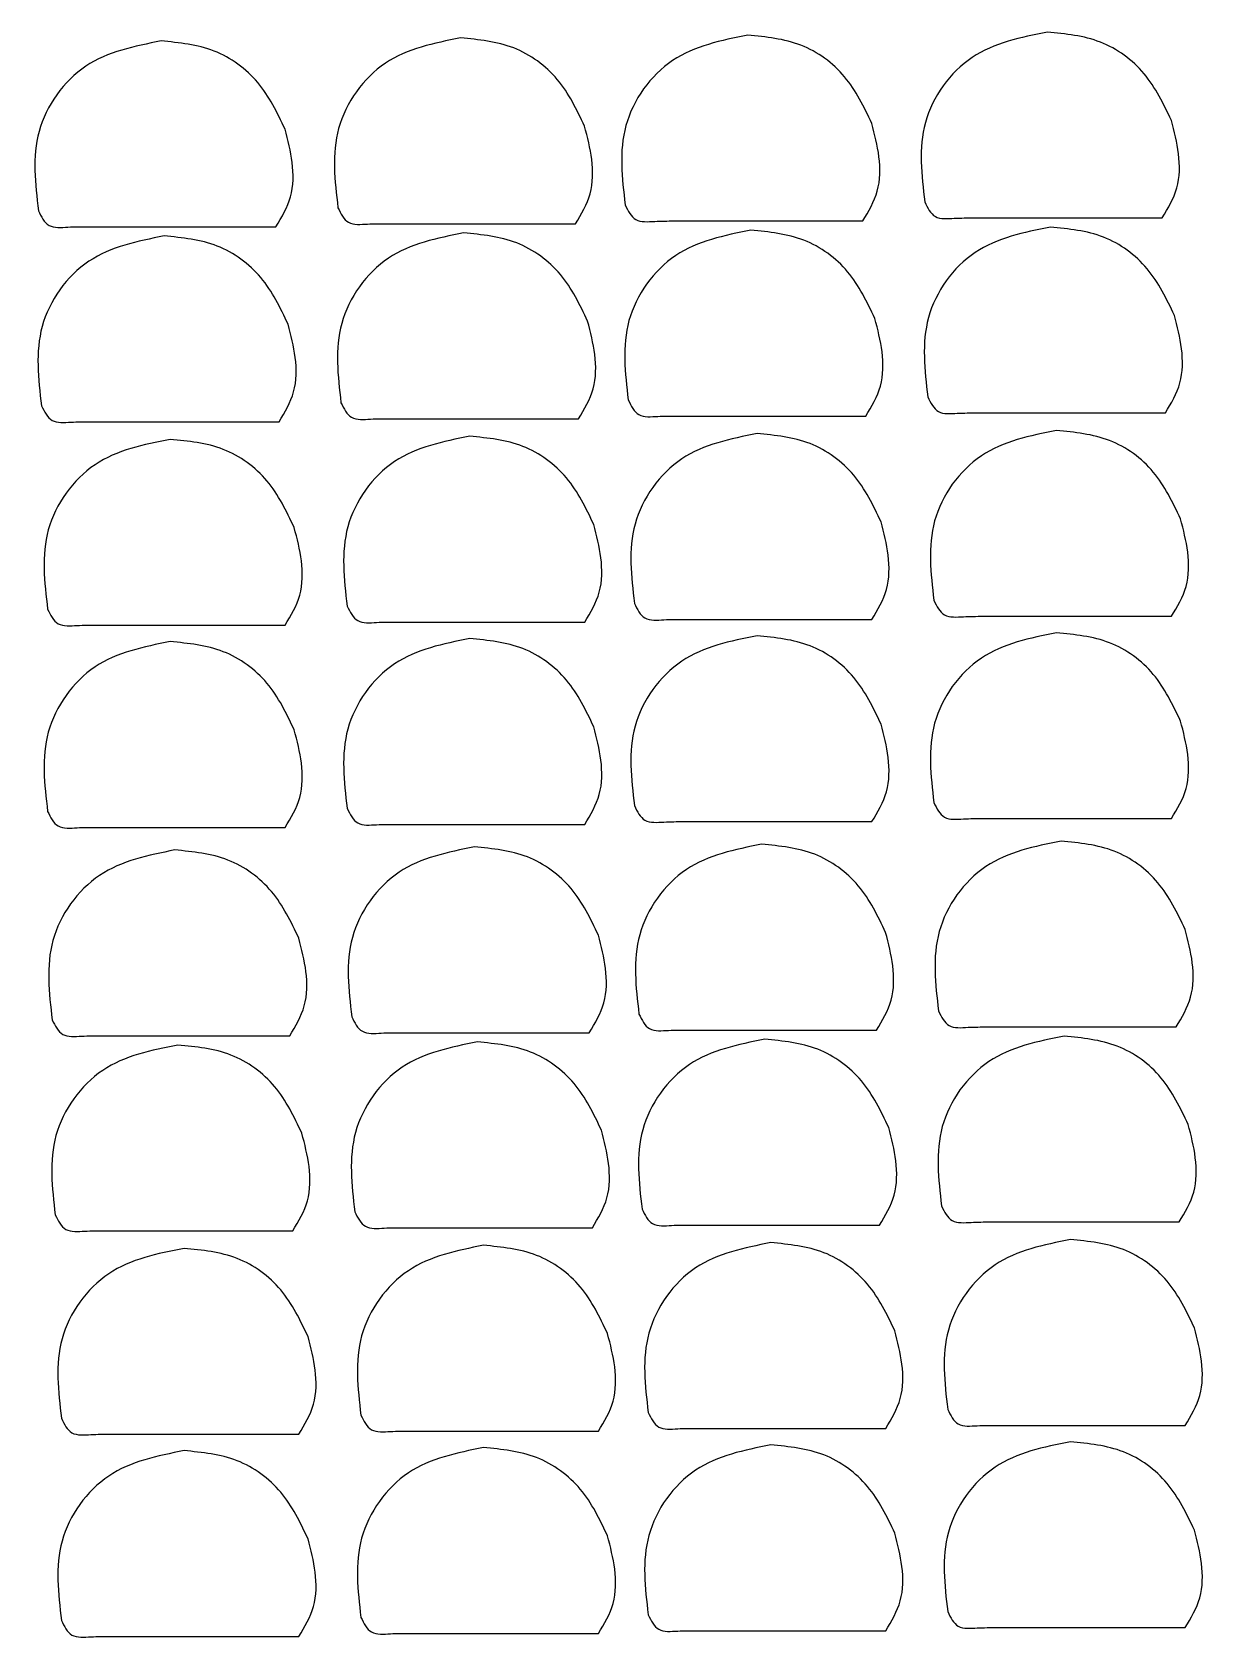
# Model space of a CAD drawing. Extents: x -3 to 216, y 122 to 273.
# Drawn here: x 107.4 to 216.3, y 122.5 to 271.9 of the extents above; entities that cross this region are included whole.
import ezdxf

# ---------------------------------------------------------------- set-up
doc = ezdxf.new("R2010")
doc.units = 0
doc.layers.get('0').update_dxf_attribs({"linetype": 'CONTINUOUS'})

msp = doc.modelspace()

# ---------------------------------------------------------------- linework, layer by layer
at = {"color": 7}
for points in [[(119.360518, 271.035783), (119.360518, 271.035783)], [(147.227821, 271.32087), (147.227821, 271.32087)], [(173.951457, 271.572268), (173.951457, 271.572268)], [(201.818756, 271.857355), (201.818756, 271.857355)], [(119.645597, 252.89441), (119.645597, 252.89441)], [(147.512899, 253.179497), (147.512899, 253.179497)], [(174.23653, 253.430895), (174.23653, 253.430895)], [(202.103829, 253.715981), (202.103829, 253.715981)], [(202.674031, 234.795981), (202.674031, 234.795981)], [(120.215781, 233.97441), (120.215781, 233.97441)], [(148.083084, 234.259497), (148.083084, 234.259497)], [(174.806703, 234.510895), (174.806703, 234.510895)], [(120.215781, 215.158637), (120.215781, 215.158637)], [(148.083084, 215.443724), (148.083084, 215.443724)], [(174.806703, 215.695122), (174.806703, 215.695122)], [(202.674031, 215.980209), (202.674031, 215.980209)], [(120.64341, 195.772683), (120.64341, 195.772683)], [(148.510712, 196.05777), (148.510712, 196.05777)], [(175.234354, 196.309168), (175.234354, 196.309168)], [(203.101654, 196.594254), (203.101654, 196.594254)], [(148.795791, 177.916395), (148.795791, 177.916395)], [(175.519427, 178.167793), (175.519427, 178.167793)], [(203.386727, 178.45288), (203.386727, 178.45288)], [(120.928488, 177.631309), (120.928488, 177.631309)], [(121.498673, 158.711309), (121.498673, 158.711309)], [(149.365976, 158.996395), (149.365976, 158.996395)], [(176.089601, 159.247796), (176.089601, 159.247796)], [(203.9569, 159.532869), (203.9569, 159.532869)], [(176.089601, 140.432018), (176.089601, 140.432018)], [(203.9569, 140.717119), (203.9569, 140.717119)], [(121.498673, 139.895542), (121.498673, 139.895542)], [(149.365976, 140.180614), (149.365976, 140.180614)]]:
    msp.add_lwpolyline(points, dxfattribs=at)
for points, knots in [([(119.360518, 271.035783), (116.882938, 270.540908), (111.905593, 269.546726), (107.068499, 262.769356), (107.655899, 257.741646), (107.948154, 255.240159)], [0, 0, 0, 0, 7.38699, 14.84012, 22.220271, 22.220271, 22.220271, 22.220271]), ([(130.896352, 262.824881), (130.16704, 264.351883), (128.712101, 267.398171), (124.420096, 270.542525), (121.049354, 270.871139), (119.360518, 271.035783)], [0, 0, 0, 0, 5.030849, 10.036279, 15.062328, 15.062328, 15.062328, 15.062328]), ([(147.227821, 271.32087), (144.75024, 270.825995), (139.772896, 269.831813), (134.935801, 263.054443), (135.523202, 258.026733), (135.815457, 255.525246)], [0, 0, 0, 0, 7.38699, 14.84012, 22.220271, 22.220271, 22.220271, 22.220271]), ([(158.763654, 263.109968), (158.034342, 264.63697), (156.579403, 267.683258), (152.287399, 270.827612), (148.916656, 271.156226), (147.227821, 271.32087)], [0, 0, 0, 0, 5.030849, 10.036279, 15.062328, 15.062328, 15.062328, 15.062328]), ([(173.951457, 271.572268), (171.473876, 271.077393), (166.496531, 270.083211), (161.659435, 263.305841), (162.246835, 258.278131), (162.53909, 255.776644)], [0, 0, 0, 0, 7.38699, 14.840121, 22.220272, 22.220272, 22.220272, 22.220272]), ([(185.48729, 263.361366), (184.757978, 264.888368), (183.30304, 267.934656), (179.011035, 271.07901), (175.640292, 271.407623), (173.951457, 271.572268)], [0, 0, 0, 0, 5.030849, 10.036279, 15.062328, 15.062328, 15.062328, 15.062328]), ([(201.818756, 271.857355), (199.341176, 271.362479), (194.363832, 270.368298), (189.526739, 263.590927), (190.11414, 258.563218), (190.406395, 256.061731)], [0, 0, 0, 0, 7.386989, 14.840118, 22.220269, 22.220269, 22.220269, 22.220269]), ([(213.35459, 263.646453), (212.625278, 265.173455), (211.170339, 268.219743), (206.878335, 271.364097), (203.507592, 271.69271), (201.818756, 271.857355)], [0, 0, 0, 0, 5.030849, 10.036279, 15.062328, 15.062328, 15.062328, 15.062328]), ([(157.916987, 254.03476), (158.458039, 254.935046), (159.555766, 256.761614), (159.557782, 260.040381), (159.027926, 262.088464), (158.763654, 263.109968)], [0, 0, 0, 0, 3.099286, 6.288064, 9.461079, 9.461079, 9.461079, 9.461079]), ([(184.640624, 254.286158), (185.181675, 255.186444), (186.279402, 257.013012), (186.281419, 260.291779), (185.751562, 262.339862), (185.48729, 263.361366)], [0, 0, 0, 0, 3.099286, 6.288064, 9.461079, 9.461079, 9.461079, 9.461079]), ([(212.507923, 254.571245), (213.048975, 255.471531), (214.146701, 257.298099), (214.148718, 260.576866), (213.618862, 262.624949), (213.35459, 263.646453)], [0, 0, 0, 0, 3.099286, 6.288064, 9.461079, 9.461079, 9.461079, 9.461079]), ([(130.049685, 253.749673), (130.590737, 254.649959), (131.688463, 256.476528), (131.69048, 259.755295), (131.160623, 261.803377), (130.896352, 262.824881)], [0, 0, 0, 0, 3.099286, 6.288064, 9.461079, 9.461079, 9.461079, 9.461079]), ([(135.815457, 255.525246), (136.085678, 254.972663), (136.64006, 253.838995), (138.619814, 254.036464), (139.774954, 254.035331), (140.357487, 254.03476)], [0, 0, 0, 0, 1.679089, 3.444787, 5.241098, 5.241098, 5.241098, 5.241098]), ([(162.53909, 255.776644), (162.809312, 255.224061), (163.363694, 254.090392), (165.343448, 254.287862), (166.498589, 254.286729), (167.081124, 254.286158)], [0, 0, 0, 0, 1.679089, 3.444788, 5.241101, 5.241101, 5.241101, 5.241101]), ([(190.406395, 256.061731), (190.676617, 255.509148), (191.230998, 254.37548), (193.21075, 254.572949), (194.36589, 254.571816), (194.948423, 254.571245)], [0, 0, 0, 0, 1.679088, 3.444785, 5.241095, 5.241095, 5.241095, 5.241095]), ([(107.948154, 255.240159), (108.218376, 254.687576), (108.772758, 253.553908), (110.752511, 253.751378), (111.907651, 253.750244), (112.490185, 253.749673)], [0, 0, 0, 0, 1.679089, 3.444787, 5.241098, 5.241098, 5.241098, 5.241098]), ([(140.357487, 254.03476), (142.308546, 254.03476), (146.21066, 254.03476), (152.063827, 254.03476), (155.965935, 254.03476), (157.916987, 254.03476)], [0, 0, 0, 0, 5.853175, 11.706344, 17.5595, 17.5595, 17.5595, 17.5595]), ([(167.081124, 254.286158), (169.032182, 254.286158), (172.934297, 254.286158), (178.787463, 254.286158), (182.689572, 254.286158), (184.640624, 254.286158)], [0, 0, 0, 0, 5.853175, 11.706344, 17.5595, 17.5595, 17.5595, 17.5595]), ([(194.948423, 254.571245), (196.899482, 254.571245), (200.801596, 254.571245), (206.654763, 254.571245), (210.556871, 254.571245), (212.507923, 254.571245)], [0, 0, 0, 0, 5.853175, 11.706344, 17.5595, 17.5595, 17.5595, 17.5595]), ([(119.645597, 252.89441), (117.168016, 252.399534), (112.190672, 251.405353), (107.353579, 244.627982), (107.94098, 239.600272), (108.233235, 237.098785)], [0, 0, 0, 0, 7.386989, 14.840119, 22.22027, 22.22027, 22.22027, 22.22027]), ([(112.490185, 253.749673), (114.441243, 253.749673), (118.343358, 253.749673), (124.196525, 253.749673), (128.098633, 253.749673), (130.049685, 253.749673)], [0, 0, 0, 0, 5.853175, 11.706344, 17.5595, 17.5595, 17.5595, 17.5595]), ([(131.18143, 244.683507), (130.452118, 246.210509), (128.997179, 249.256797), (124.705175, 252.401152), (121.334432, 252.729765), (119.645597, 252.89441)], [0, 0, 0, 0, 5.030849, 10.036279, 15.062328, 15.062328, 15.062328, 15.062328]), ([(147.512899, 253.179497), (145.035319, 252.684621), (140.057974, 251.690439), (135.220882, 244.913069), (135.808282, 239.885359), (136.100538, 237.383872)], [0, 0, 0, 0, 7.386989, 14.840119, 22.22027, 22.22027, 22.22027, 22.22027]), ([(159.048732, 244.968594), (158.31942, 246.495596), (156.864482, 249.541884), (152.572477, 252.686238), (149.201734, 253.014852), (147.512899, 253.179497)], [0, 0, 0, 0, 5.030849, 10.036279, 15.062328, 15.062328, 15.062328, 15.062328]), ([(174.23653, 253.430895), (171.758949, 252.936019), (166.781606, 251.941837), (161.944515, 245.164466), (162.531916, 240.136756), (162.824171, 237.63527)], [0, 0, 0, 0, 7.386988, 14.840117, 22.220268, 22.220268, 22.220268, 22.220268]), ([(185.772363, 245.219992), (185.043051, 246.746994), (183.588112, 249.793282), (179.296108, 252.937636), (175.925365, 253.26625), (174.23653, 253.430895)], [0, 0, 0, 0, 5.030849, 10.036279, 15.062328, 15.062328, 15.062328, 15.062328]), ([(202.103829, 253.715981), (199.626249, 253.221106), (194.648905, 252.226924), (189.811812, 245.449553), (190.399213, 240.421843), (190.691468, 237.920356)], [0, 0, 0, 0, 7.386989, 14.840119, 22.22027, 22.22027, 22.22027, 22.22027]), ([(213.639662, 245.505079), (212.910351, 247.03208), (211.455412, 250.078369), (207.163407, 253.222723), (203.792665, 253.551337), (202.103829, 253.715981)], [0, 0, 0, 0, 5.030849, 10.036279, 15.062328, 15.062328, 15.062328, 15.062328]), ([(184.925696, 236.144783), (185.466748, 237.04507), (186.564475, 238.871638), (186.566491, 242.150405), (186.036635, 244.198488), (185.772363, 245.219992)], [0, 0, 0, 0, 3.099286, 6.288064, 9.461079, 9.461079, 9.461079, 9.461079]), ([(212.792996, 236.42987), (213.334048, 237.330156), (214.431774, 239.156725), (214.433791, 242.435492), (213.903934, 244.483575), (213.639662, 245.505079)], [0, 0, 0, 0, 3.099286, 6.288064, 9.461079, 9.461079, 9.461079, 9.461079]), ([(130.334763, 235.608299), (130.875815, 236.508585), (131.973542, 238.335153), (131.975558, 241.61392), (131.445702, 243.662003), (131.18143, 244.683507)], [0, 0, 0, 0, 3.099286, 6.288064, 9.461079, 9.461079, 9.461079, 9.461079]), ([(158.202066, 235.893386), (158.743117, 236.793672), (159.840844, 238.62024), (159.842861, 241.899007), (159.313004, 243.94709), (159.048732, 244.968594)], [0, 0, 0, 0, 3.099286, 6.288064, 9.461079, 9.461079, 9.461079, 9.461079]), ([(162.824171, 237.63527), (163.094393, 237.082687), (163.648774, 235.949019), (165.628525, 236.146488), (166.783664, 236.145355), (167.366196, 236.144783)], [0, 0, 0, 0, 1.679088, 3.444785, 5.241092, 5.241092, 5.241092, 5.241092]), ([(190.691468, 237.920356), (190.96169, 237.367774), (191.516071, 236.234105), (193.495823, 236.431575), (194.650963, 236.430442), (195.233496, 236.42987)], [0, 0, 0, 0, 1.679088, 3.444785, 5.241095, 5.241095, 5.241095, 5.241095]), ([(108.233235, 237.098785), (108.503457, 236.546202), (109.057838, 235.412534), (111.03759, 235.610003), (112.19273, 235.60887), (112.775263, 235.608299)], [0, 0, 0, 0, 1.679088, 3.444785, 5.241095, 5.241095, 5.241095, 5.241095]), ([(136.100538, 237.383872), (136.370759, 236.831289), (136.92514, 235.697621), (138.904893, 235.89509), (140.060032, 235.893957), (140.642566, 235.893386)], [0, 0, 0, 0, 1.679088, 3.444785, 5.241095, 5.241095, 5.241095, 5.241095]), ([(167.366196, 236.144783), (169.317255, 236.144783), (173.219369, 236.144783), (179.072536, 236.144783), (182.974644, 236.144783), (184.925696, 236.144783)], [0, 0, 0, 0, 5.853175, 11.706344, 17.5595, 17.5595, 17.5595, 17.5595]), ([(195.233496, 236.42987), (197.184554, 236.42987), (201.086669, 236.42987), (206.939835, 236.42987), (210.841944, 236.42987), (212.792996, 236.42987)], [0, 0, 0, 0, 5.853175, 11.706344, 17.5595, 17.5595, 17.5595, 17.5595]), ([(112.775263, 235.608299), (114.726322, 235.608299), (118.628436, 235.608299), (124.481603, 235.608299), (128.383711, 235.608299), (130.334763, 235.608299)], [0, 0, 0, 0, 5.853175, 11.706344, 17.5595, 17.5595, 17.5595, 17.5595]), ([(140.642566, 235.893386), (142.593624, 235.893386), (146.495739, 235.893386), (152.348905, 235.893386), (156.251014, 235.893386), (158.202066, 235.893386)], [0, 0, 0, 0, 5.853175, 11.706344, 17.5595, 17.5595, 17.5595, 17.5595]), ([(202.674031, 234.795981), (200.196451, 234.301106), (195.219106, 233.306924), (190.382014, 226.529553), (190.969414, 221.501843), (191.26167, 219.000356)], [0, 0, 0, 0, 7.386989, 14.840119, 22.22027, 22.22027, 22.22027, 22.22027]), ([(214.209864, 226.585079), (213.480552, 228.11208), (212.025614, 231.158369), (207.733609, 234.302723), (204.362866, 234.631337), (202.674031, 234.795981)], [0, 0, 0, 0, 5.030849, 10.036279, 15.062328, 15.062328, 15.062328, 15.062328]), ([(120.215781, 233.97441), (117.738201, 233.479534), (112.760857, 232.485353), (107.923764, 225.707982), (108.511165, 220.680272), (108.80342, 218.178785)], [0, 0, 0, 0, 7.386989, 14.840119, 22.22027, 22.22027, 22.22027, 22.22027]), ([(131.751615, 225.763507), (131.022303, 227.290509), (129.567364, 230.336797), (125.27536, 233.481152), (121.904617, 233.809765), (120.215781, 233.97441)], [0, 0, 0, 0, 5.030849, 10.036279, 15.062328, 15.062328, 15.062328, 15.062328]), ([(148.083084, 234.259497), (145.605503, 233.764621), (140.628159, 232.770439), (135.791067, 225.993069), (136.378467, 220.965359), (136.670723, 218.463872)], [0, 0, 0, 0, 7.386989, 14.840119, 22.22027, 22.22027, 22.22027, 22.22027]), ([(159.618917, 226.048594), (158.889605, 227.575596), (157.434666, 230.621884), (153.142662, 233.766238), (149.771919, 234.094852), (148.083084, 234.259497)], [0, 0, 0, 0, 5.030849, 10.036279, 15.062328, 15.062328, 15.062328, 15.062328]), ([(174.806703, 234.510895), (172.329124, 234.016019), (167.351781, 233.021838), (162.514697, 226.244464), (163.1021, 221.216756), (163.394356, 218.71527)], [0, 0, 0, 0, 7.386986, 14.840111, 22.220262, 22.220262, 22.220262, 22.220262]), ([(186.342536, 226.299992), (185.613225, 227.826994), (184.158286, 230.873282), (179.866281, 234.017636), (176.495539, 234.34625), (174.806703, 234.510895)], [0, 0, 0, 0, 5.030849, 10.036279, 15.062328, 15.062328, 15.062328, 15.062328]), ([(130.904948, 216.688299), (131.446, 217.588585), (132.543726, 219.415153), (132.545743, 222.69392), (132.015887, 224.742003), (131.751615, 225.763507)], [0, 0, 0, 0, 3.099286, 6.288064, 9.461079, 9.461079, 9.461079, 9.461079]), ([(158.77225, 216.973386), (159.313302, 217.873672), (160.411029, 219.70024), (160.413045, 222.979007), (159.883189, 225.02709), (159.618917, 226.048594)], [0, 0, 0, 0, 3.099286, 6.288064, 9.461079, 9.461079, 9.461079, 9.461079]), ([(185.49587, 217.224783), (186.036922, 218.12507), (187.134648, 219.951638), (187.136665, 223.230405), (186.606808, 225.278488), (186.342536, 226.299992)], [0, 0, 0, 0, 3.099286, 6.288064, 9.461079, 9.461079, 9.461079, 9.461079]), ([(213.363198, 217.50987), (213.904249, 218.410156), (215.001976, 220.236725), (215.003993, 223.515492), (214.474136, 225.563575), (214.209864, 226.585079)], [0, 0, 0, 0, 3.099286, 6.288064, 9.461079, 9.461079, 9.461079, 9.461079]), ([(108.80342, 218.178785), (109.073642, 217.626202), (109.628023, 216.492534), (111.607775, 216.690003), (112.762915, 216.68887), (113.345448, 216.688299)], [0, 0, 0, 0, 1.679088, 3.444785, 5.241095, 5.241095, 5.241095, 5.241095]), ([(136.670723, 218.463872), (136.940944, 217.911289), (137.495325, 216.777621), (139.475078, 216.97509), (140.630217, 216.973957), (141.212751, 216.973386)], [0, 0, 0, 0, 1.679088, 3.444785, 5.241095, 5.241095, 5.241095, 5.241095]), ([(163.394356, 218.71527), (163.664576, 218.162687), (164.218954, 217.02902), (166.198702, 217.226488), (167.353838, 217.225355), (167.93637, 217.224783)], [0, 0, 0, 0, 1.679086, 3.444777, 5.241083, 5.241083, 5.241083, 5.241083]), ([(191.26167, 219.000356), (191.531891, 218.447774), (192.086272, 217.314105), (194.066025, 217.511575), (195.221164, 217.510442), (195.803698, 217.50987)], [0, 0, 0, 0, 1.679088, 3.444785, 5.241095, 5.241095, 5.241095, 5.241095]), ([(113.345448, 216.688299), (115.296507, 216.688299), (119.198621, 216.688299), (125.051788, 216.688299), (128.953896, 216.688299), (130.904948, 216.688299)], [0, 0, 0, 0, 5.853175, 11.706344, 17.5595, 17.5595, 17.5595, 17.5595]), ([(141.212751, 216.973386), (143.163809, 216.973386), (147.065923, 216.973386), (152.91909, 216.973386), (156.821198, 216.973386), (158.77225, 216.973386)], [0, 0, 0, 0, 5.853175, 11.706344, 17.5595, 17.5595, 17.5595, 17.5595]), ([(167.93637, 217.224783), (169.887428, 217.224783), (173.789543, 217.224783), (179.642709, 217.224783), (183.544818, 217.224783), (185.49587, 217.224783)], [0, 0, 0, 0, 5.853175, 11.706344, 17.5595, 17.5595, 17.5595, 17.5595]), ([(195.803698, 217.50987), (197.754756, 217.50987), (201.656871, 217.50987), (207.510037, 217.50987), (211.412146, 217.50987), (213.363198, 217.50987)], [0, 0, 0, 0, 5.853175, 11.706344, 17.5595, 17.5595, 17.5595, 17.5595]), ([(120.215781, 215.158637), (117.738201, 214.663762), (112.760857, 213.66958), (107.923764, 206.892209), (108.511165, 201.864499), (108.80342, 199.363012)], [0, 0, 0, 0, 7.386989, 14.840119, 22.22027, 22.22027, 22.22027, 22.22027]), ([(131.751615, 206.947735), (131.022303, 208.474737), (129.567364, 211.521025), (125.27536, 214.665379), (121.904617, 214.993993), (120.215781, 215.158637)], [0, 0, 0, 0, 5.030849, 10.036279, 15.062328, 15.062328, 15.062328, 15.062328]), ([(148.083084, 215.443724), (145.605503, 214.948849), (140.628159, 213.954667), (135.791067, 207.177296), (136.378467, 202.149586), (136.670723, 199.648099)], [0, 0, 0, 0, 7.386989, 14.840119, 22.22027, 22.22027, 22.22027, 22.22027]), ([(159.618917, 207.232821), (158.889605, 208.759823), (157.434666, 211.806112), (153.142662, 214.950466), (149.771919, 215.27908), (148.083084, 215.443724)], [0, 0, 0, 0, 5.030849, 10.036279, 15.062328, 15.062328, 15.062328, 15.062328]), ([(174.806703, 215.695122), (172.329124, 215.200247), (167.351781, 214.206065), (162.514697, 207.428692), (163.1021, 202.400984), (163.394356, 199.899497)], [0, 0, 0, 0, 7.386986, 14.840111, 22.220262, 22.220262, 22.220262, 22.220262]), ([(186.342536, 207.484219), (185.613225, 209.011221), (184.158286, 212.05751), (179.866281, 215.201864), (176.495539, 215.530478), (174.806703, 215.695122)], [0, 0, 0, 0, 5.030849, 10.036279, 15.062328, 15.062328, 15.062328, 15.062328]), ([(202.674031, 215.980209), (200.196451, 215.485333), (195.219106, 214.491152), (190.382014, 207.713781), (190.969414, 202.686071), (191.26167, 200.184584)], [0, 0, 0, 0, 7.386989, 14.840119, 22.22027, 22.22027, 22.22027, 22.22027]), ([(214.209864, 207.769306), (213.480552, 209.296308), (212.025614, 212.342596), (207.733609, 215.486951), (204.362866, 215.815564), (202.674031, 215.980209)], [0, 0, 0, 0, 5.030849, 10.036279, 15.062328, 15.062328, 15.062328, 15.062328]), ([(213.363198, 198.694098), (213.904249, 199.594384), (215.001976, 201.420952), (215.003993, 204.699719), (214.474136, 206.747802), (214.209864, 207.769306)], [0, 0, 0, 0, 3.099286, 6.288064, 9.461079, 9.461079, 9.461079, 9.461079]), ([(130.904948, 197.872526), (131.446, 198.772813), (132.543726, 200.599381), (132.545743, 203.878148), (132.015887, 205.926231), (131.751615, 206.947735)], [0, 0, 0, 0, 3.099286, 6.288064, 9.461079, 9.461079, 9.461079, 9.461079]), ([(158.77225, 198.157613), (159.313302, 199.057899), (160.411029, 200.884468), (160.413045, 204.163235), (159.883189, 206.211317), (159.618917, 207.232821)], [0, 0, 0, 0, 3.099286, 6.288064, 9.461079, 9.461079, 9.461079, 9.461079]), ([(185.49587, 198.409011), (186.036922, 199.309297), (187.134648, 201.135866), (187.136665, 204.414633), (186.606808, 206.462715), (186.342536, 207.484219)], [0, 0, 0, 0, 3.099286, 6.288064, 9.461079, 9.461079, 9.461079, 9.461079]), ([(191.26167, 200.184584), (191.531891, 199.632001), (192.086272, 198.498333), (194.066025, 198.695802), (195.221164, 198.694669), (195.803698, 198.694098)], [0, 0, 0, 0, 1.679088, 3.444785, 5.241095, 5.241095, 5.241095, 5.241095]), ([(108.80342, 199.363012), (109.073642, 198.81043), (109.628023, 197.676761), (111.607775, 197.874231), (112.762915, 197.873098), (113.345448, 197.872526)], [0, 0, 0, 0, 1.679088, 3.444785, 5.241095, 5.241095, 5.241095, 5.241095]), ([(136.670723, 199.648099), (136.940944, 199.095516), (137.495325, 197.961848), (139.475078, 198.159318), (140.630217, 198.158184), (141.212751, 198.157613)], [0, 0, 0, 0, 1.679088, 3.444785, 5.241095, 5.241095, 5.241095, 5.241095]), ([(163.394356, 199.899497), (163.664576, 199.346914), (164.218954, 198.213247), (166.198702, 198.410715), (167.353838, 198.409582), (167.93637, 198.409011)], [0, 0, 0, 0, 1.679086, 3.444777, 5.241083, 5.241083, 5.241083, 5.241083]), ([(195.803698, 198.694098), (197.754756, 198.694098), (201.656871, 198.694098), (207.510037, 198.694098), (211.412146, 198.694098), (213.363198, 198.694098)], [0, 0, 0, 0, 5.853175, 11.706344, 17.5595, 17.5595, 17.5595, 17.5595]), ([(113.345448, 197.872526), (115.296507, 197.872526), (119.198621, 197.872526), (125.051788, 197.872526), (128.953896, 197.872526), (130.904948, 197.872526)], [0, 0, 0, 0, 5.853175, 11.706344, 17.5595, 17.5595, 17.5595, 17.5595]), ([(141.212751, 198.157613), (143.163809, 198.157613), (147.065923, 198.157613), (152.91909, 198.157613), (156.821198, 198.157613), (158.77225, 198.157613)], [0, 0, 0, 0, 5.853175, 11.706344, 17.5595, 17.5595, 17.5595, 17.5595]), ([(167.93637, 198.409011), (169.887428, 198.409011), (173.789543, 198.409011), (179.642709, 198.409011), (183.544818, 198.409011), (185.49587, 198.409011)], [0, 0, 0, 0, 5.853175, 11.706344, 17.5595, 17.5595, 17.5595, 17.5595]), ([(120.64341, 195.772683), (118.16583, 195.277807), (113.188485, 194.283625), (108.351391, 187.506255), (108.938791, 182.478545), (109.231046, 179.977058)], [0, 0, 0, 0, 7.38699, 14.84012, 22.220271, 22.220271, 22.220271, 22.220271]), ([(132.179243, 187.56178), (131.449932, 189.088782), (129.994993, 192.13507), (125.702988, 195.279425), (122.332246, 195.608038), (120.64341, 195.772683)], [0, 0, 0, 0, 5.030849, 10.036279, 15.062328, 15.062328, 15.062328, 15.062328]), ([(148.510712, 196.05777), (146.033132, 195.562894), (141.055787, 194.568712), (136.218693, 187.791342), (136.806093, 182.763632), (137.098349, 180.262145)], [0, 0, 0, 0, 7.38699, 14.84012, 22.220271, 22.220271, 22.220271, 22.220271]), ([(160.046546, 187.846867), (159.317234, 189.373869), (157.862295, 192.420157), (153.570291, 195.564511), (150.199548, 195.893125), (148.510712, 196.05777)], [0, 0, 0, 0, 5.030849, 10.036279, 15.062328, 15.062328, 15.062328, 15.062328]), ([(175.234354, 196.309168), (172.756773, 195.814292), (167.779428, 194.82011), (162.942329, 188.042741), (163.529728, 183.01503), (163.821982, 180.513543)], [0, 0, 0, 0, 7.386992, 14.840125, 22.220276, 22.220276, 22.220276, 22.220276]), ([(186.770188, 188.098265), (186.040876, 189.625267), (184.585937, 192.671555), (180.293933, 195.815909), (176.92319, 196.144523), (175.234354, 196.309168)], [0, 0, 0, 0, 5.030849, 10.036279, 15.062328, 15.062328, 15.062328, 15.062328]), ([(203.101654, 196.594254), (200.624074, 196.099379), (195.64673, 195.105197), (190.809637, 188.327826), (191.397038, 183.300116), (191.689293, 180.798629)], [0, 0, 0, 0, 7.386989, 14.840119, 22.22027, 22.22027, 22.22027, 22.22027]), ([(214.637487, 188.383352), (213.908175, 189.910353), (212.453237, 192.956642), (208.161232, 196.100996), (204.79049, 196.42961), (203.101654, 196.594254)], [0, 0, 0, 0, 5.030849, 10.036279, 15.062328, 15.062328, 15.062328, 15.062328]), ([(213.790821, 179.308143), (214.331872, 180.208429), (215.429599, 182.034998), (215.431616, 185.313765), (214.901759, 187.361848), (214.637487, 188.383352)], [0, 0, 0, 0, 3.099286, 6.288064, 9.461079, 9.461079, 9.461079, 9.461079]), ([(131.332577, 178.486572), (131.873629, 179.386858), (132.971355, 181.213426), (132.973372, 184.492193), (132.443515, 186.540276), (132.179243, 187.56178)], [0, 0, 0, 0, 3.099286, 6.288064, 9.461079, 9.461079, 9.461079, 9.461079]), ([(159.199879, 178.771659), (159.740931, 179.671945), (160.838657, 181.498513), (160.840674, 184.77728), (160.310818, 186.825363), (160.046546, 187.846867)], [0, 0, 0, 0, 3.099286, 6.288064, 9.461079, 9.461079, 9.461079, 9.461079]), ([(185.923521, 179.023056), (186.464573, 179.923343), (187.562299, 181.749911), (187.564316, 185.028678), (187.03446, 187.076761), (186.770188, 188.098265)], [0, 0, 0, 0, 3.099286, 6.288064, 9.461079, 9.461079, 9.461079, 9.461079]), ([(191.689293, 180.798629), (191.959514, 180.246047), (192.513896, 179.112378), (194.493648, 179.309848), (195.648787, 179.308715), (196.231321, 179.308143)], [0, 0, 0, 0, 1.679088, 3.444785, 5.241095, 5.241095, 5.241095, 5.241095]), ([(109.231046, 179.977058), (109.501268, 179.424475), (110.05565, 178.290807), (112.035403, 178.488276), (113.190543, 178.487143), (113.773077, 178.486572)], [0, 0, 0, 0, 1.679089, 3.444787, 5.241098, 5.241098, 5.241098, 5.241098]), ([(137.098349, 180.262145), (137.36857, 179.709562), (137.922952, 178.575893), (139.902705, 178.773363), (141.057846, 178.77223), (141.640379, 178.771659)], [0, 0, 0, 0, 1.679089, 3.444787, 5.241098, 5.241098, 5.241098, 5.241098]), ([(163.821982, 180.513543), (164.092205, 179.96096), (164.646589, 178.827291), (166.626345, 179.024761), (167.781487, 179.023628), (168.364021, 179.023056)], [0, 0, 0, 0, 1.67909, 3.444793, 5.241105, 5.241105, 5.241105, 5.241105]), ([(196.231321, 179.308143), (198.182379, 179.308143), (202.084494, 179.308143), (207.93766, 179.308143), (211.839769, 179.308143), (213.790821, 179.308143)], [0, 0, 0, 0, 5.853175, 11.706344, 17.5595, 17.5595, 17.5595, 17.5595]), ([(113.773077, 178.486572), (115.724135, 178.486572), (119.62625, 178.486572), (125.479416, 178.486572), (129.381525, 178.486572), (131.332577, 178.486572)], [0, 0, 0, 0, 5.853175, 11.706344, 17.5595, 17.5595, 17.5595, 17.5595]), ([(148.795791, 177.916395), (146.31821, 177.42152), (141.340866, 176.427338), (136.503774, 169.649967), (137.091174, 164.622257), (137.38343, 162.12077)], [0, 0, 0, 0, 7.386989, 14.840119, 22.22027, 22.22027, 22.22027, 22.22027]), ([(141.640379, 178.771659), (143.591438, 178.771659), (147.493552, 178.771659), (153.346719, 178.771659), (157.248827, 178.771659), (159.199879, 178.771659)], [0, 0, 0, 0, 5.853175, 11.706344, 17.5595, 17.5595, 17.5595, 17.5595]), ([(160.331624, 169.705493), (159.602312, 171.232495), (158.147373, 174.278783), (153.855369, 177.423137), (150.484626, 177.751751), (148.795791, 177.916395)], [0, 0, 0, 0, 5.030849, 10.036279, 15.062328, 15.062328, 15.062328, 15.062328]), ([(175.519427, 178.167793), (173.041847, 177.672919), (168.064502, 176.678738), (163.227407, 169.901367), (163.814808, 164.873655), (164.107063, 162.372166)], [0, 0, 0, 0, 7.386989, 14.840119, 22.220275, 22.220275, 22.220275, 22.220275]), ([(168.364021, 179.023056), (170.31508, 179.023056), (174.217194, 179.023056), (180.070361, 179.023056), (183.972469, 179.023056), (185.923521, 179.023056)], [0, 0, 0, 0, 5.853175, 11.706344, 17.5595, 17.5595, 17.5595, 17.5595]), ([(187.05526, 169.956888), (186.325949, 171.48389), (184.87101, 174.53018), (180.579006, 177.674535), (177.208263, 178.003149), (175.519427, 178.167793)], [0, 0, 0, 0, 5.030851, 10.036281, 15.062331, 15.062331, 15.062331, 15.062331]), ([(203.386727, 178.45288), (200.909146, 177.958004), (195.931803, 176.963822), (191.094711, 170.186456), (191.682111, 165.15875), (191.974366, 162.657266)], [0, 0, 0, 0, 7.386989, 14.840118, 22.220258, 22.220258, 22.220258, 22.220258]), ([(214.92256, 170.241989), (214.193248, 171.768988), (212.738307, 174.815272), (208.446304, 177.959622), (205.075562, 178.288236), (203.386727, 178.45288)], [0, 0, 0, 0, 5.030842, 10.03627, 15.06232, 15.06232, 15.06232, 15.06232]), ([(120.928488, 177.631309), (118.450908, 177.136433), (113.473564, 176.142251), (108.636471, 169.364881), (109.223872, 164.337171), (109.516127, 161.835684)], [0, 0, 0, 0, 7.386989, 14.840119, 22.22027, 22.22027, 22.22027, 22.22027]), ([(132.464322, 169.420406), (131.73501, 170.947408), (130.280071, 173.993696), (125.988067, 177.13805), (122.617324, 177.466664), (120.928488, 177.631309)], [0, 0, 0, 0, 5.030849, 10.036279, 15.062328, 15.062328, 15.062328, 15.062328]), ([(131.617655, 160.345198), (132.158707, 161.245484), (133.256433, 163.072052), (133.25845, 166.350819), (132.728594, 168.398902), (132.464322, 169.420406)], [0, 0, 0, 0, 3.099286, 6.288064, 9.461079, 9.461079, 9.461079, 9.461079]), ([(159.484957, 160.630284), (160.026009, 161.530571), (161.123736, 163.357139), (161.125753, 166.635906), (160.595896, 168.683989), (160.331624, 169.705493)], [0, 0, 0, 0, 3.099286, 6.288064, 9.461079, 9.461079, 9.461079, 9.461079]), ([(186.208594, 160.881694), (186.749646, 161.781979), (187.847372, 163.608545), (187.849389, 166.887308), (187.319532, 168.935387), (187.05526, 169.956888)], [0, 0, 0, 0, 3.099283, 6.288059, 9.461066, 9.461066, 9.461066, 9.461066]), ([(214.075893, 161.166766), (214.616945, 162.067052), (215.714673, 163.893621), (215.716688, 167.172393), (215.186832, 169.220481), (214.92256, 170.241989)], [0, 0, 0, 0, 3.099284, 6.288067, 9.461093, 9.461093, 9.461093, 9.461093]), ([(109.516127, 161.835684), (109.786349, 161.283101), (110.34073, 160.149433), (112.320482, 160.346902), (113.475622, 160.345769), (114.058155, 160.345198)], [0, 0, 0, 0, 1.679088, 3.444785, 5.241095, 5.241095, 5.241095, 5.241095]), ([(137.38343, 162.12077), (137.653651, 161.568188), (138.208032, 160.434519), (140.187785, 160.631989), (141.342924, 160.630856), (141.925458, 160.630284)], [0, 0, 0, 0, 1.679088, 3.444785, 5.241095, 5.241095, 5.241095, 5.241095]), ([(164.107063, 162.372166), (164.377286, 161.819586), (164.93167, 160.685923), (166.91142, 160.883397), (168.06656, 160.882265), (168.649094, 160.881694)], [0, 0, 0, 0, 1.679081, 3.444779, 5.24109, 5.24109, 5.24109, 5.24109]), ([(191.974366, 162.657266), (192.244586, 162.104679), (192.798964, 160.971006), (194.778721, 161.168468), (195.93386, 161.167337), (196.516394, 161.166766)], [0, 0, 0, 0, 1.679097, 3.444794, 5.241104, 5.241104, 5.241104, 5.241104]), ([(114.058155, 160.345198), (116.009214, 160.345198), (119.911328, 160.345198), (125.764495, 160.345198), (129.666603, 160.345198), (131.617655, 160.345198)], [0, 0, 0, 0, 5.853175, 11.706344, 17.5595, 17.5595, 17.5595, 17.5595]), ([(141.925458, 160.630284), (143.876516, 160.630284), (147.778631, 160.630284), (153.631797, 160.630284), (157.533905, 160.630284), (159.484957, 160.630284)], [0, 0, 0, 0, 5.853175, 11.706344, 17.5595, 17.5595, 17.5595, 17.5595]), ([(168.649094, 160.881694), (170.600152, 160.881694), (174.502267, 160.881694), (180.355433, 160.881694), (184.257542, 160.881694), (186.208594, 160.881694)], [0, 0, 0, 0, 5.853175, 11.706344, 17.5595, 17.5595, 17.5595, 17.5595]), ([(196.516394, 161.166766), (198.467452, 161.166766), (202.369566, 161.166766), (208.222733, 161.166766), (212.124841, 161.166766), (214.075893, 161.166766)], [0, 0, 0, 0, 5.853175, 11.706344, 17.5595, 17.5595, 17.5595, 17.5595]), ([(121.498673, 158.711309), (119.021093, 158.216433), (114.043749, 157.222251), (109.206656, 150.444882), (109.794057, 145.417173), (110.086312, 142.915686)], [0, 0, 0, 0, 7.386989, 14.840118, 22.220267, 22.220267, 22.220267, 22.220267]), ([(133.034507, 150.500406), (132.305195, 152.027408), (130.850256, 155.073696), (126.558251, 158.21805), (123.187509, 158.546664), (121.498673, 158.711309)], [0, 0, 0, 0, 5.030849, 10.036279, 15.062328, 15.062328, 15.062328, 15.062328]), ([(149.365976, 158.996395), (146.888395, 158.50152), (141.91105, 157.507338), (137.073958, 150.729962), (137.661359, 145.702249), (137.953615, 143.200759)], [0, 0, 0, 0, 7.386989, 14.840121, 22.22028, 22.22028, 22.22028, 22.22028]), ([(160.901809, 150.785493), (160.172497, 152.312495), (158.717558, 155.358783), (154.425554, 158.503137), (151.054811, 158.831751), (149.365976, 158.996395)], [0, 0, 0, 0, 5.030849, 10.036279, 15.062328, 15.062328, 15.062328, 15.062328]), ([(176.089601, 159.247796), (173.612021, 158.752918), (168.634679, 157.758731), (163.79759, 150.98136), (164.384992, 145.95365), (164.677248, 143.452163)], [0, 0, 0, 0, 7.386989, 14.840116, 22.220269, 22.220269, 22.220269, 22.220269]), ([(187.625434, 151.036879), (186.896123, 152.563886), (185.441186, 155.61018), (181.149181, 158.754543), (177.778436, 159.083153), (176.089601, 159.247796)], [0, 0, 0, 0, 5.03086, 10.036293, 15.062342, 15.062342, 15.062342, 15.062342]), ([(203.9569, 159.532869), (201.47932, 159.037998), (196.501977, 158.043826), (191.664882, 151.266459), (192.252283, 146.238751), (192.544539, 143.737264)], [0, 0, 0, 0, 7.386985, 14.840108, 22.22026, 22.22026, 22.22026, 22.22026]), ([(215.492734, 151.32198), (214.763421, 152.84898), (213.308481, 155.895264), (209.016478, 159.039616), (205.645736, 159.368226), (203.9569, 159.532869)], [0, 0, 0, 0, 5.030843, 10.036272, 15.06232, 15.06232, 15.06232, 15.06232]), ([(186.778767, 141.961691), (187.319819, 142.861976), (188.417545, 144.688542), (188.419563, 147.967302), (187.889706, 150.015379), (187.625434, 151.036879)], [0, 0, 0, 0, 3.099283, 6.288057, 9.46106, 9.46106, 9.46106, 9.46106]), ([(214.646067, 142.246763), (215.187119, 143.147053), (216.284843, 144.973625), (216.286862, 148.252394), (215.757006, 150.300476), (215.492734, 151.32198)], [0, 0, 0, 0, 3.099295, 6.28807, 9.461087, 9.461087, 9.461087, 9.461087]), ([(132.18784, 141.425186), (132.728892, 142.325476), (133.826616, 144.152048), (133.828635, 147.430818), (133.298779, 149.478901), (133.034507, 150.500406)], [0, 0, 0, 0, 3.099295, 6.288071, 9.46109, 9.46109, 9.46109, 9.46109]), ([(160.055142, 141.710287), (160.596194, 142.610573), (161.693921, 144.43714), (161.695937, 147.715906), (161.166081, 149.763989), (160.901809, 150.785493)], [0, 0, 0, 0, 3.099284, 6.288062, 9.461077, 9.461077, 9.461077, 9.461077]), ([(164.677248, 143.452163), (164.947469, 142.899584), (165.501851, 141.765921), (167.481597, 141.963394), (168.636735, 141.962262), (169.219268, 141.961691)], [0, 0, 0, 0, 1.67908, 3.444772, 5.24108, 5.24108, 5.24108, 5.24108]), ([(192.544539, 143.737264), (192.81476, 143.184678), (193.36914, 142.051007), (195.348894, 142.248483), (196.504034, 142.24734), (197.086567, 142.246763)], [0, 0, 0, 0, 1.679092, 3.444789, 5.241098, 5.241098, 5.241098, 5.241098]), ([(110.086312, 142.915686), (110.356533, 142.363101), (110.910913, 141.22943), (112.890667, 141.426906), (114.045807, 141.425763), (114.62834, 141.425186)], [0, 0, 0, 0, 1.679092, 3.444789, 5.241098, 5.241098, 5.241098, 5.241098]), ([(137.953615, 143.200759), (138.223837, 142.64818), (138.778221, 141.514517), (140.75797, 141.71199), (141.913109, 141.710858), (142.495643, 141.710287)], [0, 0, 0, 0, 1.679081, 3.444778, 5.241087, 5.241087, 5.241087, 5.241087]), ([(169.219268, 141.961691), (171.170326, 141.961691), (175.07244, 141.961691), (180.925607, 141.961691), (184.827715, 141.961691), (186.778767, 141.961691)], [0, 0, 0, 0, 5.853175, 11.706344, 17.5595, 17.5595, 17.5595, 17.5595]), ([(197.086567, 142.246763), (199.037625, 142.246763), (202.93974, 142.246763), (208.792907, 142.246763), (212.695015, 142.246763), (214.646067, 142.246763)], [0, 0, 0, 0, 5.853175, 11.706344, 17.5595, 17.5595, 17.5595, 17.5595]), ([(114.62834, 141.425186), (116.579398, 141.425186), (120.481513, 141.425186), (126.33468, 141.425186), (130.236788, 141.425186), (132.18784, 141.425186)], [0, 0, 0, 0, 5.853175, 11.706344, 17.5595, 17.5595, 17.5595, 17.5595]), ([(142.495643, 141.710287), (144.446701, 141.710287), (148.348815, 141.710287), (154.201982, 141.710287), (158.10409, 141.710287), (160.055142, 141.710287)], [0, 0, 0, 0, 5.853175, 11.706344, 17.5595, 17.5595, 17.5595, 17.5595]), ([(176.089601, 140.432018), (173.61202, 139.937145), (168.634674, 138.942967), (163.79759, 132.165583), (164.384992, 127.137869), (164.677248, 124.636379)], [0, 0, 0, 0, 7.386985, 14.840119, 22.220281, 22.220281, 22.220281, 22.220281]), ([(187.625434, 132.221129), (186.896122, 133.748129), (185.441182, 136.794414), (181.149179, 139.938765), (177.778436, 140.267375), (176.089601, 140.432018)], [0, 0, 0, 0, 5.030843, 10.036272, 15.06232, 15.06232, 15.06232, 15.06232]), ([(203.9569, 140.717119), (201.47932, 140.222241), (196.501976, 139.228053), (191.664882, 132.450681), (192.252283, 127.422969), (192.544539, 124.92148)], [0, 0, 0, 0, 7.386991, 14.840122, 22.220279, 22.220279, 22.220279, 22.220279]), ([(215.492734, 132.506202), (214.763422, 134.033208), (213.308486, 137.079503), (209.01648, 140.223866), (205.645736, 140.552476), (203.9569, 140.717119)], [0, 0, 0, 0, 5.03086, 10.036293, 15.062342, 15.062342, 15.062342, 15.062342]), ([(121.498673, 139.895542), (119.021093, 139.400663), (114.043749, 138.406476), (109.206655, 131.629104), (109.794057, 126.601392), (110.086312, 124.099903)], [0, 0, 0, 0, 7.386991, 14.840122, 22.220279, 22.220279, 22.220279, 22.220279]), ([(133.034507, 131.684625), (132.305195, 133.211631), (130.850259, 136.257926), (126.558253, 139.402289), (123.187509, 139.730899), (121.498673, 139.895542)], [0, 0, 0, 0, 5.03086, 10.036293, 15.062342, 15.062342, 15.062342, 15.062342]), ([(149.365976, 140.180614), (146.888395, 139.685741), (141.91105, 138.691564), (137.07396, 131.914195), (137.66136, 126.886488), (137.953615, 124.385004)], [0, 0, 0, 0, 7.386987, 14.840117, 22.22026, 22.22026, 22.22026, 22.22026]), ([(160.901809, 131.969726), (160.172497, 133.496725), (158.717557, 136.54301), (154.425554, 139.687362), (151.054811, 140.015972), (149.365976, 140.180614)], [0, 0, 0, 0, 5.030843, 10.036272, 15.06232, 15.06232, 15.06232, 15.06232]), ([(132.18784, 122.609431), (132.728892, 123.509716), (133.826618, 125.336282), (133.828635, 128.615045), (133.298778, 130.663124), (133.034507, 131.684625)], [0, 0, 0, 0, 3.099283, 6.288059, 9.461066, 9.461066, 9.461066, 9.461066]), ([(160.055142, 122.894503), (160.596194, 123.794793), (161.693919, 125.621365), (161.695937, 128.900136), (161.166081, 130.94822), (160.901809, 131.969726)], [0, 0, 0, 0, 3.099295, 6.288072, 9.461092, 9.461092, 9.461092, 9.461092]), ([(186.778767, 123.145907), (187.319819, 124.046193), (188.417547, 125.872761), (188.419562, 129.151534), (187.889706, 131.199622), (187.625434, 132.221129)], [0, 0, 0, 0, 3.099284, 6.288067, 9.461093, 9.461093, 9.461093, 9.461093]), ([(214.646067, 123.43098), (215.187119, 124.331272), (216.284843, 126.157848), (216.286863, 129.436619), (215.757006, 131.4847), (215.492734, 132.506202)], [0, 0, 0, 0, 3.099301, 6.288084, 9.461092, 9.461092, 9.461092, 9.461092]), ([(110.086312, 124.099903), (110.356534, 123.547324), (110.910918, 122.413661), (112.890667, 122.611134), (114.045807, 122.610002), (114.62834, 122.609431)], [0, 0, 0, 0, 1.679081, 3.444778, 5.241087, 5.241087, 5.241087, 5.241087]), ([(137.953615, 124.385004), (138.223836, 123.832418), (138.778215, 122.698747), (140.75797, 122.896223), (141.913109, 122.89508), (142.495643, 122.894503)], [0, 0, 0, 0, 1.679092, 3.444789, 5.241098, 5.241098, 5.241098, 5.241098]), ([(164.677248, 124.636379), (164.947469, 124.0838), (165.501851, 122.950138), (167.481597, 123.14761), (168.636735, 123.146478), (169.219268, 123.145907)], [0, 0, 0, 0, 1.67908, 3.444772, 5.24108, 5.24108, 5.24108, 5.24108]), ([(192.544539, 124.92148), (192.81476, 124.368895), (193.36914, 123.235223), (195.348894, 123.4327), (196.504034, 123.431556), (197.086567, 123.43098)], [0, 0, 0, 0, 1.679092, 3.444789, 5.241098, 5.241098, 5.241098, 5.241098]), ([(114.62834, 122.609431), (116.579398, 122.609431), (120.481513, 122.609431), (126.33468, 122.609431), (130.236788, 122.609431), (132.18784, 122.609431)], [0, 0, 0, 0, 5.853175, 11.706344, 17.5595, 17.5595, 17.5595, 17.5595]), ([(142.495643, 122.894503), (144.446701, 122.894503), (148.348815, 122.894503), (154.201982, 122.894503), (158.10409, 122.894503), (160.055142, 122.894503)], [0, 0, 0, 0, 5.853175, 11.706344, 17.5595, 17.5595, 17.5595, 17.5595]), ([(169.219268, 123.145907), (171.170326, 123.145907), (175.07244, 123.145907), (180.925607, 123.145907), (184.827715, 123.145907), (186.778767, 123.145907)], [0, 0, 0, 0, 5.853175, 11.706344, 17.5595, 17.5595, 17.5595, 17.5595]), ([(197.086567, 123.43098), (199.037625, 123.43098), (202.93974, 123.43098), (208.792907, 123.43098), (212.695015, 123.43098), (214.646067, 123.43098)], [0, 0, 0, 0, 5.853175, 11.706344, 17.5595, 17.5595, 17.5595, 17.5595])]:
    msp.add_open_spline(points, degree=3, knots=knots, dxfattribs=at)

doc.saveas('drawing.dxf')
